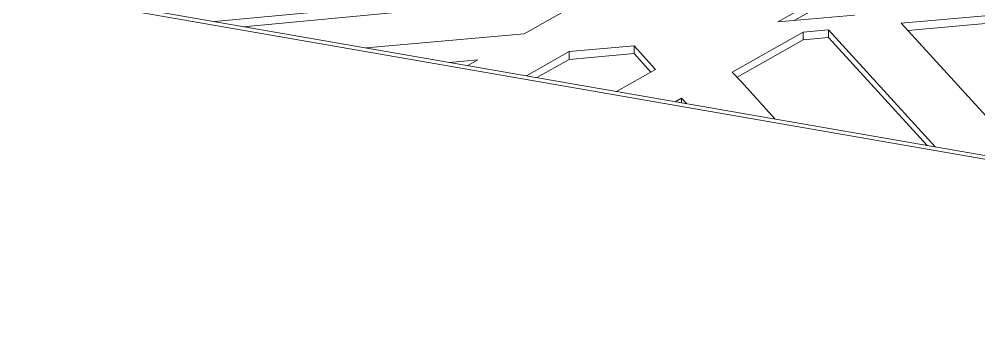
# Model space of a CAD drawing. Header units: millimetres. Extents: x -46414 to 39435, y -16675 to 32999.
# Drawn here: x -39818 to -28141, y -10413 to -6476 of the extents above; entities that cross this region are included whole.
import ezdxf

# ---------------------------------------------------------------- set-up
doc = ezdxf.new("R2010")
doc.units = ezdxf.units.MM
doc.layers.add('A-GENM', color=13, linetype='Continuous', lineweight=9)
doc.layers.add('I-WALL', color=2, linetype='Continuous', lineweight=9)

# ---------------------------------------------------------------- blocks, each defined once
blk = doc.blocks.new('Family1 - Family1-218933-3D 2')
at = {"layer": 'A-GENM'}
for p, q in [((-29084, -6525), (-22849, -5966)), ((-22849, -6061), (-29004, -6613)), ((-37441, -6505), (-32989, -6086)), ((-32989, -6180), (-37087, -6567)), ((-30586, -6510), (-29920, -6134)), ((-32880, -6205), (-33674, -6654)), ((-29920, -6229), (-30386, -6492)), ((-29653, -6426), (-30586, -6510)), ((-27528, -8229), (-29084, -6525)), ((-33674, -6654), (-35594, -6826)), ((-31140, -7120), (-30276, -6632)), ((-30276, -6632), (-29969, -6605)), ((-30276, -6632), (-30276, -6727)), ((-29969, -6605), (-28666, -8031)), ((-29969, -6700), (-29969, -6605)), ((-30276, -6727), (-31083, -7183)), ((-29969, -6700), (-30276, -6727)), ((-28769, -8013), (-29969, -6700)), ((-33645, -7165), (-33125, -6871)), ((-33125, -6871), (-32336, -6800)), ((-33125, -6871), (-33125, -6966)), ((-32336, -6800), (-32074, -7087)), ((-32336, -6895), (-32336, -6800)), ((-34584, -7002), (-34235, -6970)), ((-34235, -6970), (-34359, -7041)), ((-33125, -6966), (-33517, -7187)), ((-32336, -6895), (-33125, -6966)), ((-32132, -7119), (-32336, -6895)), ((-32074, -7087), (-32550, -7355)), ((-31034, -7236), (-31140, -7120)), ((-30619, -7691), (-31034, -7236)), ((-31836, -7480), (-31757, -7435)), ((-31757, -7435), (-31693, -7504)), ((-31757, -7493), (-31757, -7435))]:
    blk.add_line(p, q, dxfattribs=at)

msp = doc.modelspace()

# ---------------------------------------------------------------- linework, layer by layer
at = {"layer": 'I-WALL'}
for p, q in [((-15221, -10413), (-46414, -4989)), ((-46354, -4955), (-15161, -10379))]:
    msp.add_line(p, q, dxfattribs=at)

# ---------------------------------------------------------------- block references
at = {"layer": 'A-GENM'}
msp.add_blockref('Family1 - Family1-218933-3D 2', (0, 0), dxfattribs=at)

doc.saveas('drawing.dxf')
